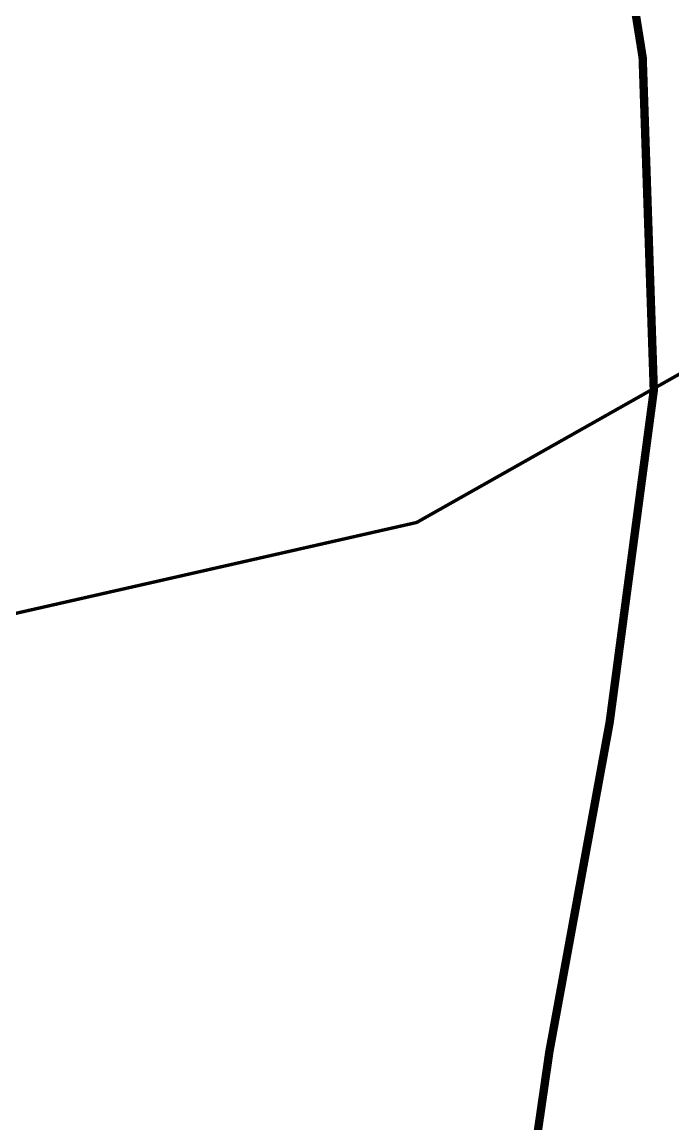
# Model space of a CAD drawing. Header units: metres. Extents: x 561401 to 594056, y 8460144 to 8508504.
# Drawn here: x 571814.1 to 571852.9, y 8469902.7 to 8469968.5 of the extents above; entities that cross this region are included whole.
import ezdxf

# ---------------------------------------------------------------- set-up
doc = ezdxf.new("R2010")
doc.units = ezdxf.units.M
doc.layers.add('1.1. DERECHO DE VIA', color=230, linetype='Continuous')
doc.layers.add('1.2. AFECTADOS BASE GRAFICA ESTATAL NO INSCRITO', color=30, linetype='Continuous')

msp = doc.modelspace()

# ---------------------------------------------------------------- linework, layer by layer
at = {"layer": '1.1. DERECHO DE VIA', "color": 230, "linetype": 'Continuous', "lineweight": 40, "ltscale": 0.2, "const_width": 0.5}
msp.add_lwpolyline([(571819.668, 8469692.192), (571816.631, 8469711.591), (571815.552, 8469733.555), (571821.586, 8469750.956), (571829.707, 8469769.231), (571836.836, 8469787.874), (571841.959, 8469806.8), (571842.496, 8469827.296), (571842.209, 8469847.293), (571841.857, 8469867.29), (571842.674, 8469887.232), (571845.54, 8469907.015), (571849.138, 8469926.689), (571851.767, 8469946.482), (571851.102, 8469966.341), (571847.955, 8469986.09)], dxfattribs=at)
at = {"layer": '1.2. AFECTADOS BASE GRAFICA ESTATAL NO INSCRITO', "color": 64, "linetype": 'Continuous', "lineweight": -3, "const_width": 0.2}
msp.add_lwpolyline([(571853.979, 8469898.017), (571855.704, 8469902.687), (571857.644, 8469906.189), (571858.856, 8469911.784), (571859.578, 8469917.648), (571860.231, 8469922.954), (571860.597, 8469925.925), (571861.178, 8469930.645), (571861.771, 8469936.677), (571862.385, 8469942.914), (571859.692, 8469951.066), (571837.628, 8469938.595), (571802.52, 8469930.63), (571782.758, 8469920.169), (571742.907, 8469902.913)], dxfattribs=at)

doc.saveas('drawing.dxf')
